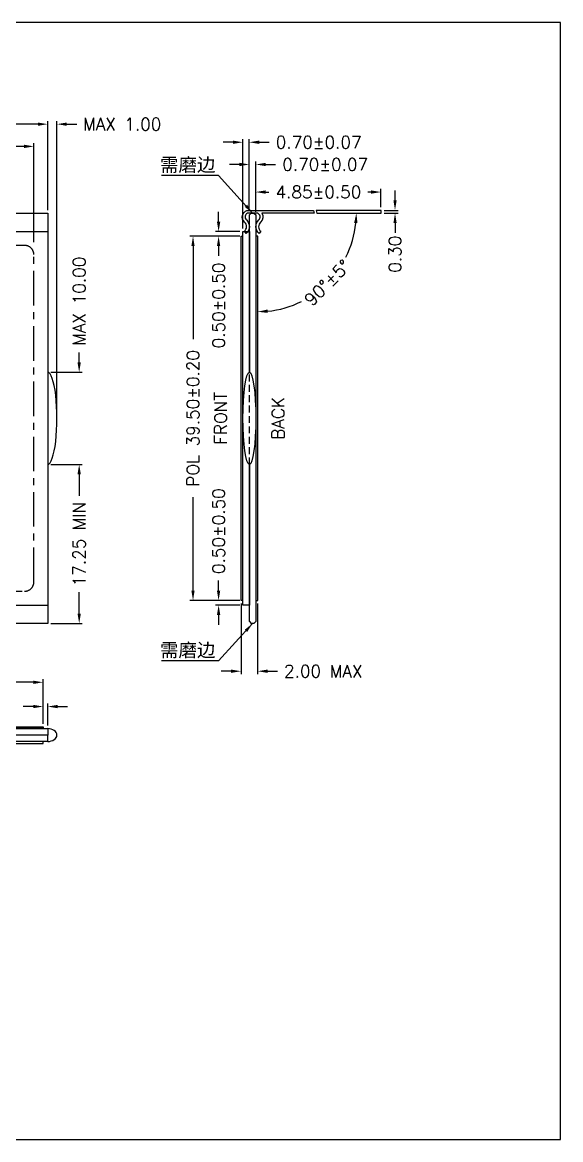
# Model space of a CAD drawing. Header units: millimetres. Extents: x 38 to 574, y 164 to 344.
# Drawn here: x 154.7 to 213.1, y 164.3 to 285.5 of the extents above; entities that cross this region are included whole.
import ezdxf
from ezdxf.enums import TextEntityAlignment as Align

# ---------------------------------------------------------------- set-up
doc = ezdxf.new("R2010")
doc.units = ezdxf.units.MM
doc.header["$LTSCALE"] = 3
doc.linetypes.add('CENTER', pattern=[2, 1.25, -0.25, 0.25, -0.25])
doc.linetypes.add('HIDDEN', pattern=[0.375, 0.25, -0.125])
doc.layers.get('0').update_dxf_attribs({"linetype": 'CONTINUOUS'})
doc.layers.get('DEFPOINTS').update_dxf_attribs({"linetype": 'CONTINUOUS'})
doc.layers.add('DIM', color=3, linetype='CONTINUOUS')
doc.styles.add('ROMANS', font='romans.shx')
doc.styles.add('STYLE1', font='黑体.ttf')
doc.dimstyles.new('LCDDIM', dxfattribs={"dimtxt": 0.7, "dimasz": 0.56, "dimexe": 0.175, "dimexo": 0.175, "dimgap": 0.14, "dimtad": 0, "dimzin": 0, "dimdsep": 46, "dimtxsty": 'ROMANS', "dimcen": 2.5, "dimadec": 0, "dimazin": 0, "dimtfac": 1, "dimtofl": 0, "dimtmove": 0, "dimatfit": 3, "dimfxl": 0, "dimarcsym": 0})

# ---------------------------------------------------------------- blocks, each defined once
blk = doc.blocks.new('*D1')
at = {"layer": 'DEFPOINTS', "color": 0}
for p in [(175.99, 222.77), (178.42, 222.77), (178.62, 222.27)]:
    blk.add_point(p, dxfattribs=at)
at = {"layer": 'DIM', "color": 0, "lineweight": -2}
for p, q in [((175.99, 223.85), (175.99, 224.92)), ((178.09, 222.77), (175.65, 222.77)), ((178.29, 222.27), (175.65, 222.27)), ((175.99, 221.2), (175.99, 220.13))]:
    blk.add_line(p, q, dxfattribs=at)
at = {"layer": 'DIM', "color": 0}
for points in [[(175.81, 223.85), (176.17, 223.85), (175.99, 222.77)], [(175.81, 221.2), (176.17, 221.2), (175.99, 222.27)]]:
    blk.add_solid(points, dxfattribs=at)
at = {"layer": 'DIM', "color": 0, "insert": (175.99, 230.29), "char_height": 1.34, "attachment_point": 5, "rotation": 90, "style": 'ROMANS'}
blk.add_mtext('0.50%%p0.50', dxfattribs=at)
blk = doc.blocks.new('*D2')
at = {"layer": 'DEFPOINTS', "color": 0}
for p in [(179.32, 272.46), (179.32, 264.77), (178.62, 262.77)]:
    blk.add_point(p, dxfattribs=at)
at = {"layer": 'DIM', "color": 0, "lineweight": -2}
for p, q in [((178.62, 263.11), (178.62, 272.8)), ((179.32, 265.11), (179.32, 272.8)), ((177.55, 272.46), (176.48, 272.46)), ((180.4, 272.46), (181.47, 272.46))]:
    blk.add_line(p, q, dxfattribs=at)
at = {"layer": 'DIM', "color": 0}
for points in [[(177.55, 272.64), (177.55, 272.28), (178.62, 272.46)], [(180.4, 272.64), (180.4, 272.28), (179.32, 272.46)]]:
    blk.add_solid(points, dxfattribs=at)
at = {"layer": 'DIM', "color": 0, "insert": (186.84, 272.46), "char_height": 1.34, "attachment_point": 5, "style": 'ROMANS'}
blk.add_mtext('0.70%%p0.07', dxfattribs=at)
blk = doc.blocks.new('*D3')
at = {"layer": 'DEFPOINTS', "color": 0}
for p in [(180.02, 270.05), (179.32, 264.77), (180.02, 264.77)]:
    blk.add_point(p, dxfattribs=at)
at = {"layer": 'DIM', "color": 0, "lineweight": -2}
for p, q in [((179.32, 265.11), (179.32, 270.38)), ((180.02, 265.11), (180.02, 270.38)), ((178.25, 270.05), (177.18, 270.05)), ((181.1, 270.05), (182.17, 270.05))]:
    blk.add_line(p, q, dxfattribs=at)
at = {"layer": 'DIM', "color": 0}
for points in [[(178.25, 270.23), (178.25, 269.87), (179.32, 270.05)], [(181.1, 270.23), (181.1, 269.87), (180.02, 270.05)]]:
    blk.add_solid(points, dxfattribs=at)
at = {"layer": 'DIM', "color": 0, "insert": (187.54, 270.05), "char_height": 1.34, "attachment_point": 5, "style": 'ROMANS'}
blk.add_mtext('0.70%%p0.07', dxfattribs=at)
blk = doc.blocks.new('*D8')
at = {"layer": 'DEFPOINTS', "color": 0}
for p in [(158.47, 274.42), (157.47, 264.77), (158.47, 242.52)]:
    blk.add_point(p, dxfattribs=at)
at = {"layer": 'DIM', "color": 0, "lineweight": -2}
for p, q in [((156.4, 274.42), (155.32, 274.42)), ((157.47, 265.11), (157.47, 274.76)), ((158.47, 242.86), (158.47, 274.76)), ((159.54, 274.42), (160.61, 274.42))]:
    blk.add_line(p, q, dxfattribs=at)
at = {"layer": 'DIM', "color": 0}
for points in [[(156.4, 274.6), (156.4, 274.24), (157.47, 274.42)], [(159.54, 274.6), (159.54, 274.24), (158.47, 274.42)]]:
    blk.add_solid(points, dxfattribs=at)
at = {"layer": 'DIM', "color": 0, "insert": (165.54, 274.42), "char_height": 1.34, "attachment_point": 5, "style": 'ROMANS'}
blk.add_mtext('MAX 1.00', dxfattribs=at)
blk = doc.blocks.new('*D9')
at = {"layer": 'DEFPOINTS', "color": 0}
for p in [(157.47, 237.52), (157.47, 220.27), (160.88, 220.27)]:
    blk.add_point(p, dxfattribs=at)
at = {"layer": 'DIM', "color": 0, "lineweight": -2}
for p, q in [((157.8, 237.52), (161.21, 237.52)), ((160.88, 236.45), (160.88, 234.11)), ((160.88, 221.35), (160.88, 223.69)), ((157.8, 220.27), (161.21, 220.27))]:
    blk.add_line(p, q, dxfattribs=at)
at = {"layer": 'DIM', "color": 0}
for points in [[(160.7, 236.45), (161.06, 236.45), (160.88, 237.52)], [(160.7, 221.35), (161.06, 221.35), (160.88, 220.27)]]:
    blk.add_solid(points, dxfattribs=at)
at = {"layer": 'DIM', "color": 0, "insert": (160.88, 228.9), "char_height": 1.34, "attachment_point": 5, "rotation": 90, "style": 'ROMANS'}
blk.add_mtext('17.25 MIN', dxfattribs=at)
blk = doc.blocks.new('*D10')
at = {"layer": 'DEFPOINTS', "color": 0}
for p in [(157.47, 247.52), (160.88, 247.52), (157.47, 237.52)]:
    blk.add_point(p, dxfattribs=at)
at = {"layer": 'DIM', "color": 0, "lineweight": -2}
for p, q in [((160.88, 248.6), (160.88, 249.67)), ((157.8, 247.52), (161.21, 247.52)), ((157.8, 237.52), (161.21, 237.52)), ((160.88, 236.45), (160.88, 235.38))]:
    blk.add_line(p, q, dxfattribs=at)
at = {"layer": 'DIM', "color": 0}
for points in [[(160.7, 248.6), (161.06, 248.6), (160.88, 247.52)], [(160.7, 236.45), (161.06, 236.45), (160.88, 237.52)]]:
    blk.add_solid(points, dxfattribs=at)
at = {"layer": 'DIM', "color": 0, "insert": (160.88, 255.23), "char_height": 1.34, "attachment_point": 5, "rotation": 90, "style": 'ROMANS'}
blk.add_mtext('MAX 10.00', dxfattribs=at)
blk = doc.blocks.new('*D16')
at = {"layer": 'DEFPOINTS', "color": 0}
for p in [(155.97, 272.01), (82.47, 261.27), (155.97, 261.27)]:
    blk.add_point(p, dxfattribs=at)
at = {"layer": 'DIM', "color": 0, "lineweight": -2}
for p, q in [((82.47, 261.61), (82.47, 272.35)), ((83.54, 272.01), (111.77, 272.01)), ((154.9, 272.01), (126.66, 272.01)), ((155.97, 261.61), (155.97, 272.35))]:
    blk.add_line(p, q, dxfattribs=at)
at = {"layer": 'DIM', "color": 0}
for points in [[(83.54, 272.19), (83.54, 271.83), (82.47, 272.01)], [(154.9, 272.19), (154.9, 271.83), (155.97, 272.01)]]:
    blk.add_solid(points, dxfattribs=at)
at = {"layer": 'DIM', "color": 0, "insert": (119.22, 272.01), "char_height": 1.34, "attachment_point": 5, "style": 'ROMANS'}
blk.add_mtext('MIN V.A 73.50', dxfattribs=at)
blk = doc.blocks.new('*D17')
at = {"layer": 'DEFPOINTS', "color": 0}
for p in [(157.47, 274.42), (80.97, 264.77), (157.47, 264.77)]:
    blk.add_point(p, dxfattribs=at)
at = {"layer": 'DIM', "color": 0, "lineweight": -2}
for p, q in [((80.97, 265.11), (80.97, 274.76)), ((82.04, 274.42), (113.21, 274.42)), ((156.4, 274.42), (125.23, 274.42)), ((157.47, 265.11), (157.47, 274.76))]:
    blk.add_line(p, q, dxfattribs=at)
at = {"layer": 'DIM', "color": 0}
for points in [[(82.04, 274.6), (82.04, 274.24), (80.97, 274.42)], [(156.4, 274.6), (156.4, 274.24), (157.47, 274.42)]]:
    blk.add_solid(points, dxfattribs=at)
at = {"layer": 'DIM', "color": 0, "insert": (119.22, 274.42), "char_height": 1.34, "attachment_point": 5, "style": 'ROMANS'}
blk.add_mtext('76.50%%p0.20', dxfattribs=at)
blk = doc.blocks.new('*D18')
at = {"layer": 'DEFPOINTS', "color": 0}
for p in [(156.97, 213.9), (81.47, 209.08), (156.97, 209.08)]:
    blk.add_point(p, dxfattribs=at)
at = {"layer": 'DIM', "color": 0, "lineweight": -2}
for p, q in [((81.47, 209.41), (81.47, 214.24)), ((82.54, 213.9), (110.65, 213.9)), ((155.9, 213.9), (127.78, 213.9)), ((156.97, 209.41), (156.97, 214.24))]:
    blk.add_line(p, q, dxfattribs=at)
at = {"layer": 'DIM', "color": 0}
for points in [[(82.54, 214.08), (82.54, 213.72), (81.47, 213.9)], [(155.9, 214.08), (155.9, 213.72), (156.97, 213.9)]]:
    blk.add_solid(points, dxfattribs=at)
at = {"layer": 'DIM', "color": 0, "insert": (119.22, 213.9), "char_height": 1.34, "attachment_point": 5, "style": 'ROMANS'}
blk.add_mtext('POL 75.50%%p0.20', dxfattribs=at)
blk = doc.blocks.new('*D21')
at = {"layer": 'DEFPOINTS', "color": 0}
for p in [(175.99, 262.27), (178.42, 262.27), (178.62, 262.77)]:
    blk.add_point(p, dxfattribs=at)
at = {"layer": 'DIM', "color": 0, "lineweight": -2}
for p, q in [((175.99, 263.85), (175.99, 264.92)), ((178.29, 262.77), (175.65, 262.77)), ((178.09, 262.27), (175.65, 262.27)), ((175.99, 261.2), (175.99, 260.13))]:
    blk.add_line(p, q, dxfattribs=at)
at = {"layer": 'DIM', "color": 0}
for points in [[(175.81, 263.85), (176.17, 263.85), (175.99, 262.77)], [(175.81, 261.2), (176.17, 261.2), (175.99, 262.27)]]:
    blk.add_solid(points, dxfattribs=at)
at = {"layer": 'DIM', "color": 0, "insert": (175.99, 254.76), "char_height": 1.34, "attachment_point": 5, "rotation": 90, "style": 'ROMANS'}
blk.add_mtext('0.50%%p0.50', dxfattribs=at)
blk = doc.blocks.new('*D22')
at = {"layer": 'DEFPOINTS', "color": 0}
for p in [(173.22, 262.27), (178.62, 262.27), (178.62, 222.77)]:
    blk.add_point(p, dxfattribs=at)
at = {"layer": 'DIM', "color": 0, "lineweight": -2}
for p, q in [((178.29, 262.27), (172.88, 262.27)), ((173.22, 261.2), (173.22, 251.09)), ((173.22, 223.85), (173.22, 233.96)), ((178.29, 222.77), (172.88, 222.77))]:
    blk.add_line(p, q, dxfattribs=at)
at = {"layer": 'DIM', "color": 0}
for points in [[(173.04, 261.2), (173.39, 261.2), (173.22, 262.27)], [(173.04, 223.85), (173.39, 223.85), (173.22, 222.77)]]:
    blk.add_solid(points, dxfattribs=at)
at = {"layer": 'DIM', "color": 0, "insert": (173.22, 242.52), "char_height": 1.34, "attachment_point": 5, "rotation": 90, "style": 'ROMANS'}
blk.add_mtext('POL 39.50%%P0.20', dxfattribs=at)
blk = doc.blocks.new('*D23')
at = {"layer": 'DEFPOINTS', "color": 0}
for p in [(157.47, 211.27), (156.97, 209.08), (157.47, 208.88)]:
    blk.add_point(p, dxfattribs=at)
at = {"layer": 'DIM', "color": 0, "lineweight": -2}
for p, q in [((155.9, 211.27), (154.82, 211.27)), ((156.97, 209.41), (156.97, 211.61)), ((157.47, 209.21), (157.47, 211.61)), ((158.54, 211.27), (159.61, 211.27))]:
    blk.add_line(p, q, dxfattribs=at)
at = {"layer": 'DIM', "color": 0}
for points in [[(155.9, 211.45), (155.9, 211.09), (156.97, 211.27)], [(158.54, 211.45), (158.54, 211.09), (157.47, 211.27)]]:
    blk.add_solid(points, dxfattribs=at)
at = {"layer": 'DIM', "color": 0, "insert": (149.45, 211.27), "char_height": 1.34, "attachment_point": 5, "style": 'ROMANS'}
blk.add_mtext('0.50%%p0.50', dxfattribs=at)
blk = doc.blocks.new('*D27')
at = {"layer": 'DEFPOINTS', "color": 0}
for p in [(193.59, 267.06), (180.02, 264.57), (193.59, 265.07)]:
    blk.add_point(p, dxfattribs=at)
at = {"layer": 'DIM', "color": 0, "lineweight": -2}
for p, q in [((180.02, 264.91), (180.02, 267.4)), ((181.1, 267.06), (181.44, 267.06)), ((192.52, 267.06), (192.18, 267.06)), ((193.59, 265.41), (193.59, 267.4))]:
    blk.add_line(p, q, dxfattribs=at)
at = {"layer": 'DIM', "color": 0}
for points in [[(181.1, 267.24), (181.1, 266.88), (180.02, 267.06)], [(192.52, 267.24), (192.52, 266.88), (193.59, 267.06)]]:
    blk.add_solid(points, dxfattribs=at)
at = {"layer": 'DIM', "color": 0, "insert": (186.81, 267.06), "char_height": 1.34, "attachment_point": 5, "style": 'ROMANS'}
blk.add_mtext('4.85%%P0.50', dxfattribs=at)
blk = doc.blocks.new('*D28')
at = {"layer": 'DEFPOINTS', "color": 0}
for p in [(193.59, 265.07), (193.59, 264.77), (195.11, 264.77)]:
    blk.add_point(p, dxfattribs=at)
at = {"layer": 'DIM', "color": 0, "lineweight": -2}
for p, q in [((195.11, 266.15), (195.11, 267.22)), ((193.93, 265.07), (195.45, 265.07)), ((193.93, 264.77), (195.45, 264.77)), ((195.11, 263.7), (195.11, 262.63))]:
    blk.add_line(p, q, dxfattribs=at)
at = {"layer": 'DIM', "color": 0}
for points in [[(194.94, 266.15), (195.29, 266.15), (195.11, 265.07)], [(194.94, 263.7), (195.29, 263.7), (195.11, 264.77)]]:
    blk.add_solid(points, dxfattribs=at)
at = {"layer": 'DIM', "color": 0, "insert": (195.11, 260.32), "char_height": 1.34, "attachment_point": 5, "rotation": 90, "style": 'ROMANS'}
blk.add_mtext('0.30', dxfattribs=at)
blk = doc.blocks.new('*D29')
at = {"layer": 'DEFPOINTS', "color": 0}
for p in [(186.66, 264.77), (193.59, 264.77), (180.22, 262.27), (185.57, 255.52), (180.22, 222.77)]:
    blk.add_point(p, dxfattribs=at)
at = {"layer": 'DIM', "color": 0, "lineweight": -2}
for start, end in [(333.5138, 354.2523), (275.7477, 296.4862)]:
    blk.add_arc((180.22, 264.77), 10.69, start, end, dxfattribs=at)
at = {"layer": 'DIM', "color": 0}
for points in [[(190.68, 263.71), (191.04, 263.7), (190.92, 264.77)], [(181.3, 253.96), (181.29, 254.32), (180.22, 254.08)]]:
    blk.add_solid(points, dxfattribs=at)
at = {"layer": 'DIM', "color": 0, "insert": (187.78, 257.22), "char_height": 1.34, "attachment_point": 5, "rotation": 45, "style": 'ROMANS'}
blk.add_mtext('90°%%P5%%D', dxfattribs=at)
blk = doc.blocks.new('*D30')
at = {"layer": 'DEFPOINTS', "color": 0}
for p in [(178.42, 222.77), (180.22, 222.77), (180.22, 215.1)]:
    blk.add_point(p, dxfattribs=at)
at = {"layer": 'DIM', "color": 0, "lineweight": -2}
for p, q in [((178.42, 222.44), (178.42, 214.77)), ((180.22, 222.44), (180.22, 214.77)), ((177.35, 215.1), (176.28, 215.1)), ((181.3, 215.1), (182.37, 215.1))]:
    blk.add_line(p, q, dxfattribs=at)
at = {"layer": 'DIM', "color": 0}
for points in [[(177.35, 215.28), (177.35, 214.92), (178.42, 215.1)], [(181.3, 215.28), (181.3, 214.92), (180.22, 215.1)]]:
    blk.add_solid(points, dxfattribs=at)
at = {"layer": 'DIM', "color": 0, "insert": (187.33, 215.1), "char_height": 1.34, "attachment_point": 5, "style": 'ROMANS'}
blk.add_mtext('2.00 MAX', dxfattribs=at)

msp = doc.modelspace()

# ---------------------------------------------------------------- linework, layer by layer
for p, q in [((179.325, 264.575), (179.525, 264.775)), ((179.325, 247.525), (179.325, 264.575)), ((179.525, 264.775), (179.825, 264.775)), ((179.825, 264.775), (180.025, 264.575)), ((180.025, 264.575), (180.025, 220.475)), ((80.968, 262.775), (157.468, 262.775)), ((178.425, 262.275), (178.625, 262.275)), ((178.425, 222.775), (178.425, 262.275)), ((178.625, 262.775), (179.325, 262.775)), ((178.625, 222.275), (178.625, 262.775)), ((179.325, 262.775), (179.325, 247.525)), ((180.225, 262.275), (180.025, 262.275)), ((180.225, 222.775), (180.225, 262.275)), ((179.325, 220.475), (179.325, 237.525)), ((179.325, 237.525), (179.325, 222.275)), ((80.968, 222.275), (157.468, 222.275)), ((178.625, 222.775), (178.425, 222.775)), ((179.325, 222.275), (178.625, 222.275)), ((180.025, 222.775), (180.225, 222.775)), ((179.325, 220.475), (179.525, 220.275)), ((179.825, 220.275), (179.525, 220.275)), ((179.825, 220.275), (180.025, 220.475)), ((80.968, 208.879), (157.468, 208.879)), ((157.468, 208.879), (157.468, 208.179)), ((157.468, 208.179), (80.968, 208.179)), ((157.468, 207.479), (80.968, 207.479)), ((81.468, 207.279), (156.968, 207.279)), ((156.968, 207.279), (156.968, 207.479)), ((157.468, 207.479), (157.468, 208.179))]:
    msp.add_line(p, q)
at = {"linetype": 'HIDDEN'}
msp.add_line((179.325, 237.525), (179.325, 247.525), dxfattribs=at)
for points in [[(213.061, 164.304), (213.061, 285.462), (38.055, 285.462), (38.055, 164.304)], [(80.968, 220.275), (80.968, 264.775), (157.468, 264.775), (157.468, 220.275)], [(186.574, 265.075), (186.655, 264.775), (193.592, 264.775), (193.592, 265.075)], [(81.468, 208.879), (81.468, 209.079), (156.968, 209.079), (156.968, 208.879)]]:
    msp.add_lwpolyline(points, close=True)
msp.add_lwpolyline([(186.345, 264.775), (180.669, 264.775, -0.3669784), (180.544, 263.809, 0.4544582), (180.566, 262.804), (180.374, 262.574, -0.4544582), (180.342, 264.031, 0.5341659), (180.23, 264.775), (179.12, 264.775, 0.5341659), (179.008, 264.031, -0.4544582), (178.976, 262.574), (178.784, 262.804, 0.4544582), (178.805, 263.809, -0.5667006), (179.062, 265.075), (186.264, 265.075)], format="xyb", close=True)
at = {"linetype": 'CENTER'}
msp.add_lwpolyline([(83.468, 223.775), (154.968, 223.775, 0.4142136), (155.968, 224.775), (155.968, 260.275, 0.4142136), (154.968, 261.275), (83.468, 261.275, 0.4142136), (82.468, 260.275), (82.468, 224.775, 0.4142136)], format="xyb", close=True, dxfattribs=at)
for centre, major_axis, ratio, start_param, end_param in [((157.468, 242.525), (0, -5), 0.2, 0, 3.1415927), ((157.468, 208.179), (1, 0), 0.7, 4.712389, 7.8539816)]:
    msp.add_ellipse(centre, major_axis=major_axis, ratio=ratio, start_param=start_param, end_param=end_param)
msp.add_ellipse((179.325, 242.525), major_axis=(0, -5), ratio=0.14)

# ---------------------------------------------------------------- texts
at = {"layer": 'DIM', "style": 'STYLE1'}
for p in [(169.643, 269.286), (169.643, 216.66)]:
    msp.add_text('需磨边', height=1.4664, dxfattribs=at).set_placement(p)
at = {"layer": 'DIM', "style": 'ROMANS'}
for s, p in [('FRONT', (176.213, 242.525)), ('BACK', (182.437, 242.525))]:
    msp.add_text(s, height=1.34, rotation=90, dxfattribs=at).set_placement(p, align=Align.MIDDLE)

# ---------------------------------------------------------------- dimensions: what is measured, and where the dimension line sits
at = {"layer": 'DIM'}
for base, p1, p2, text, picture, middle in [((158.468, 274.423), (157.468, 264.775), (158.468, 242.525), 'MAX <>', '*D8', (165.538, 274.423)), ((155.968, 272.011), (82.468, 261.275), (155.968, 261.275), 'MIN V.A <>', '*D16', (119.218, 272.011)), ((179.325, 272.462), (178.625, 262.775), (179.325, 264.775), '<>%%p0.07', '*D2', (186.842, 272.462)), ((180.025, 270.05), (179.325, 264.775), (180.025, 264.775), '<>%%p0.07', '*D3', (187.542, 270.05)), ((193.592, 267.063), (180.025, 264.575), (193.592, 265.075), '4.85%%P0.50', '*D27', (186.808, 267.063)), ((180.225, 215.102), (178.425, 222.775), (180.225, 222.775), '2.00 MAX', '*D30', (187.327, 215.102)), ((156.968, 213.903), (81.468, 209.079), (156.968, 209.079), 'POL <>%%p0.20', '*D18', (119.218, 213.903))]:
    dim = msp.add_linear_dim(base=base, p1=p1, p2=p2, text=text, dimstyle='LCDDIM', override={"dimtxt": 1.34, "dimasz": 1.072, "dimexe": 0.335, "dimexo": 0.335, "dimgap": 0.268, "dimatfit": 0}, dxfattribs=at)
    dim.commit()
    dim.dimension.update_dxf_attribs({"geometry": picture, "text_midpoint": middle})
dim = msp.add_aligned_dim(p1=(80.968, 264.775), p2=(157.468, 264.775), distance=9.648, text='<>%%p0.20', dimstyle='LCDDIM', override={"dimtxt": 1.34, "dimasz": 1.072, "dimexe": 0.335, "dimexo": 0.335, "dimgap": 0.268, "dimatfit": 0}, dxfattribs=at)
dim.commit()
dim.dimension.update_dxf_attribs({"geometry": '*D17', "text_midpoint": (119.218, 274.423)})
dim = msp.add_linear_dim(base=(195.115, 264.775), p1=(193.592, 265.075), p2=(193.592, 264.775), angle=90, dimstyle='LCDDIM', override={"dimtxt": 1.34, "dimasz": 1.072, "dimexe": 0.335, "dimexo": 0.335, "dimgap": 0.268, "dimatfit": 0}, dxfattribs=at)
dim.commit()
dim.dimension.update_dxf_attribs({"geometry": '*D28', "text_midpoint": (195.115, 260.321)})
for base, p1, p2, angle, text, picture, middle in [((175.987, 262.275), (178.625, 262.775), (178.425, 262.275), 270, '<>%%p0.50', '*D21', (175.987, 254.758)), ((173.216, 262.275), (178.625, 222.775), (178.625, 262.275), 90, 'POL <>%%P0.20', '*D22', (173.216, 242.525)), ((160.88, 247.525), (157.468, 237.525), (157.468, 247.525), 90, 'MAX <>', '*D10', (160.88, 255.233)), ((160.88, 220.275), (157.468, 237.525), (157.468, 220.275), 90, '<> MIN', '*D9', (160.88, 228.9)), ((175.987, 222.775), (178.625, 222.275), (178.425, 222.775), 90, '<>%%p0.50', '*D1', (175.987, 230.291))]:
    dim = msp.add_linear_dim(base=base, p1=p1, p2=p2, angle=angle, text=text, dimstyle='LCDDIM', override={"dimtxt": 1.34, "dimasz": 1.072, "dimexe": 0.335, "dimexo": 0.335, "dimgap": 0.268, "dimatfit": 0}, dxfattribs=at)
    dim.commit()
    dim.dimension.update_dxf_attribs({"geometry": picture, "text_midpoint": middle})
dim = msp.add_angular_dim_2l(base=(185.57, 255.516), line1=((186.655, 264.775), (193.592, 264.775)), line2=((180.225, 222.775), (180.225, 262.275)), text='<>%%P5%%D', dimstyle='LCDDIM', override={"dimtxt": 1.34, "dimasz": 1.072, "dimexe": 0.335, "dimexo": 0.335, "dimgap": 0.268, "dimatfit": 0}, dxfattribs=at)
dim.commit()
dim.dimension.update_dxf_attribs({"geometry": '*D29', "text_midpoint": (187.784, 257.215)})
dim = msp.add_linear_dim(base=(157.468, 211.273), p1=(156.968, 209.079), p2=(157.468, 208.879), angle=180, text='<>%%p0.50', dimstyle='LCDDIM', override={"dimtxt": 1.34, "dimasz": 1.072, "dimexe": 0.335, "dimexo": 0.335, "dimgap": 0.268, "dimatfit": 0}, dxfattribs=at)
dim.commit()
dim.dimension.update_dxf_attribs({"geometry": '*D23', "text_midpoint": (149.451, 211.273), "dimtype": 160})

# ---------------------------------------------------------------- leaders
for points in [[(179.675, 264.775), (175.993, 268.838), (169.799, 268.838)], [(179.675, 220.275), (175.993, 216.212), (169.799, 216.212)]]:
    msp.add_leader(points, dimstyle='LCDDIM', override={"dimtxt": 1.34, "dimasz": 1.072, "dimexe": 0.335, "dimexo": 0.335, "dimgap": 0.268, "dimtad": 0, "dimatfit": 0}, dxfattribs=at)

doc.saveas('drawing.dxf')
